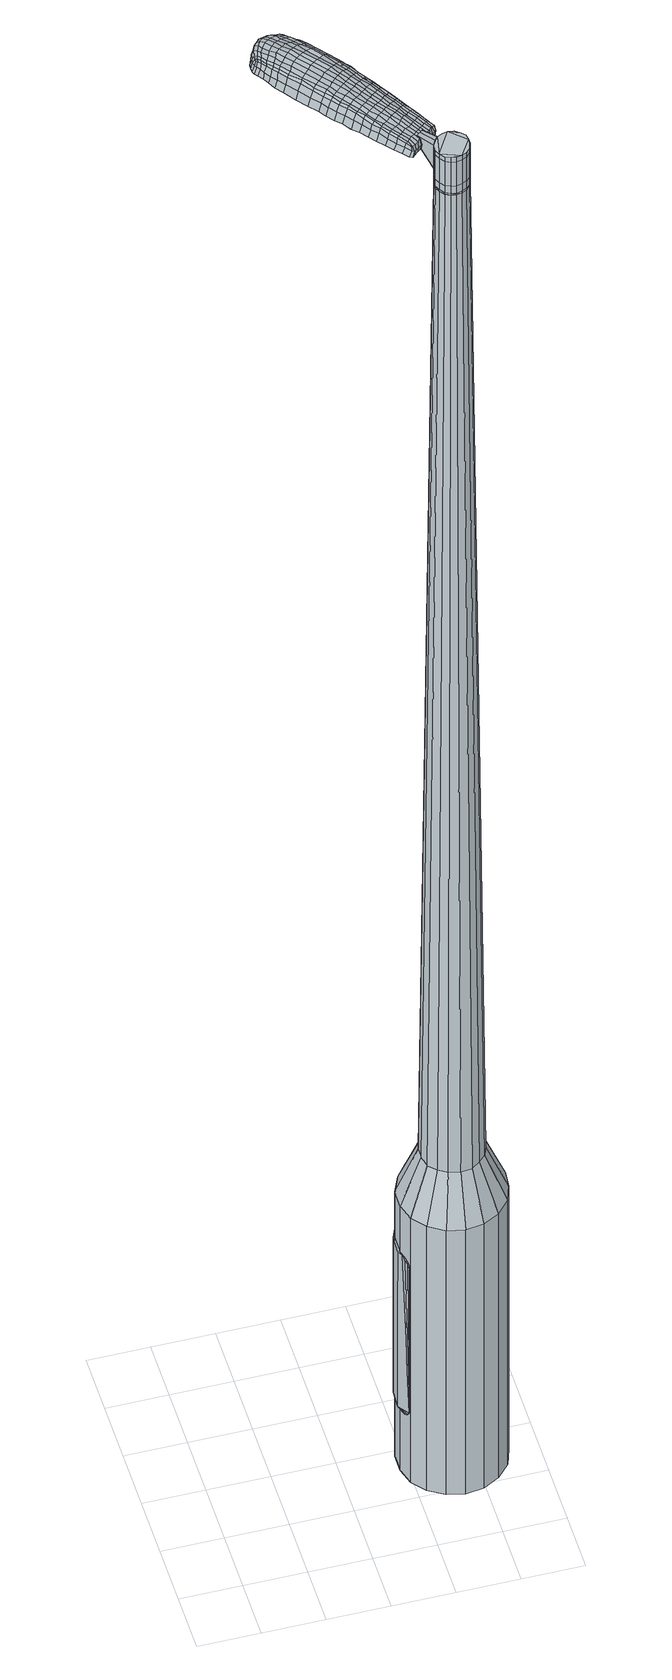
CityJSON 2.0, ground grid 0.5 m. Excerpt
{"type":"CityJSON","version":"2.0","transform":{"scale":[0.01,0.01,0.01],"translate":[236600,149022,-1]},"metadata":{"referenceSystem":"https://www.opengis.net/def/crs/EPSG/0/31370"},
"CityObjects":{
"object1":{"type":"GenericCityObject","attributes":{"cluster":74,"mean_distance_to_centroid":0.121,"new_centroid_x":236601.88,"new_centroid_y":149022.86,"mean_distance_to_camera":8.86,"H1":11.56,"H2":13.43,"Z_final":110.22,"cluster2":7,"proj_x":236608.69,"proj_y":149017.49,"id_line":52841,"bearing_l":218.25,"distance":8.67,"orientation":"right","G_obj":128.25},"geometry":[{"type":"MultiSurface","lod":"2","boundaries":[[[0,1,2,3]],[[1,4,5,2]],[[4,6,7,5]],[[6,8,9,7]],[[8,10,11,9]],[[10,12,13,11]],[[12,14,15,13]],[[14,16,17,15]],[[16,18,19,17]],[[18,20,21,19]],[[20,22,23,21]],[[22,24,25,23]],[[24,26,27,25]],[[26,28,29,27]],[[28,30,31,29]],[[30,32,33,31]],[[32,34,35,33]],[[34,0,3,35]],[[36,37,38,39]],[[38,40,41,42]],[[41,43,42]],[[42,44,45,46]],[[45,47,46]],[[46,48,49,50]],[[49,51,50]],[[42,46,50,38]],[[50,52,39,38]],[[53,36,39]],[[2,5,7,35]],[[7,9,11,15]],[[11,13,15]],[[15,17,19,23]],[[19,21,23]],[[23,25,27,31]],[[27,29,31]],[[15,23,31,7]],[[31,33,35,7]],[[3,2,35]],[[1,0,54,55]],[[0,34,56,54]],[[34,32,57,56]],[[32,30,58,57]],[[30,28,59,58]],[[28,26,60,59]],[[26,24,61,60]],[[24,22,62,61]],[[22,20,63,62]],[[20,18,64,63]],[[18,16,65,64]],[[16,14,66,65]],[[14,12,67,66]],[[12,10,68,67]],[[10,8,69,68]],[[8,6,70,69]],[[6,4,71,70]],[[4,1,55,71]],[[55,54,72,73]],[[54,56,74,72]],[[56,57,75,74]],[[57,58,76,75]],[[58,59,77,76]],[[59,60,78,77]],[[60,61,79,78]],[[61,62,80,79]],[[62,63,81,80]],[[63,64,82,81]],[[64,65,83,82]],[[65,66,84,83]],[[66,67,85,84]],[[67,68,86,85]],[[68,69,87,86]],[[69,70,88,87]],[[70,71,89,88]],[[71,55,73,89]],[[90,91,92,93]],[[94,95,91,90]],[[96,97,95,94]],[[98,99,97,96]],[[77,100,99,98]],[[101,102,100,77]],[[79,103,102,101]],[[104,105,103,79]],[[81,106,105,104]],[[82,107,106,81]],[[108,109,107,82]],[[110,111,109,108]],[[112,113,111,110]],[[114,115,113,112]],[[116,117,115,114]],[[118,119,117,116]],[[120,121,119,118]],[[93,92,121,120]],[[122,123,124,125]],[[126,122,125,127]],[[128,126,127,129]],[[130,128,129,131]],[[132,130,131,133]],[[134,132,133,135]],[[136,134,135,137]],[[138,136,137,139]],[[140,138,139,141]],[[142,140,141,143]],[[144,142,143,145]],[[146,144,145,147]],[[148,146,147,149]],[[150,148,149,151]],[[152,150,151,153]],[[154,152,153,155]],[[73,72,90,93]],[[72,74,94,90]],[[74,75,96,94]],[[75,76,98,96]],[[76,77,98]],[[78,101,77]],[[78,79,101]],[[80,104,79]],[[80,81,104]],[[83,108,82]],[[83,84,110,108]],[[84,85,112,110]],[[85,86,114,112]],[[86,87,116,114]],[[87,88,118,116]],[[88,89,120,118]],[[89,73,93,120]],[[156,157,92,91]],[[157,158,121,92]],[[158,159,119,121]],[[159,160,117,119]],[[160,161,115,117]],[[161,162,113,115]],[[162,163,111,113]],[[163,164,109,111]],[[164,107,109]],[[165,105,106]],[[165,103,105]],[[166,102,103]],[[166,100,102]],[[167,99,100]],[[167,168,97,99]],[[168,169,95,97]],[[169,156,91,95]],[[39,52,154,170]],[[157,156,171,155]],[[53,39,170,123]],[[156,169,124,171]],[[36,53,123,122]],[[169,168,125,124]],[[37,36,122,126]],[[168,167,127,125]],[[38,37,126,128]],[[167,100,129,127]],[[40,38,128,130]],[[100,166,131,129]],[[41,40,130,132]],[[166,103,133,131]],[[43,41,132,134]],[[103,165,135,133]],[[42,43,134,136]],[[165,106,137,135]],[[44,42,136,138]],[[106,107,139,137]],[[45,44,138,140]],[[107,164,141,139]],[[47,45,140,142]],[[164,163,143,141]],[[46,47,142,144]],[[163,162,145,143]],[[48,46,144,146]],[[162,161,147,145]],[[49,48,146,148]],[[161,160,149,147]],[[51,49,148,150]],[[160,159,151,149]],[[50,51,150,152]],[[159,158,153,151]],[[52,50,152,154]],[[158,157,155,153]],[[154,155,172,173]],[[155,171,174,172]],[[171,124,175,174]],[[124,123,176,175]],[[123,170,177,176]],[[170,154,173,177]],[[178,179,180,181]],[[182,178,181,183]],[[178,182,184,185]],[[179,178,185,186]],[[187,188,189,190]],[[191,187,190,192]],[[187,191,193,194]],[[188,187,194,195]],[[196,197,198,199]],[[200,196,199,201]],[[196,200,202,203]],[[197,196,203,204]],[[205,206,207,208]],[[209,205,208,210]],[[205,209,211,212]],[[206,205,212,213]],[[214,215,216,217]],[[218,214,217,219]],[[214,218,220,221]],[[215,214,221,222]],[[223,224,225,226]],[[227,223,226,228]],[[223,227,229,230]],[[224,223,230,231]],[[232,233,234,235]],[[224,232,235,225]],[[232,224,231,236]],[[233,232,236,237]],[[238,239,240,241]],[[233,238,241,234]],[[238,233,237,242]],[[239,238,242,243]],[[244,182,183,245]],[[239,244,245,240]],[[244,239,243,246]],[[182,244,246,184]],[[247,248,249,250]],[[251,247,250,252]],[[247,251,253,254]],[[248,247,254,255]],[[256,257,258,259]],[[248,256,259,249]],[[256,248,255,260]],[[257,256,260,261]],[[262,263,264,265]],[[257,262,265,258]],[[262,257,261,266]],[[263,262,266,267]],[[268,269,270,271]],[[263,268,271,264]],[[268,263,267,272]],[[269,268,272,273]],[[274,179,186,275]],[[269,274,275,270]],[[274,269,273,276]],[[179,274,276,180]],[[277,278,279,280]],[[281,277,280,282]],[[277,281,283,284]],[[278,277,284,285]],[[286,287,288,289]],[[278,286,289,279]],[[286,278,285,290]],[[287,286,290,291]],[[292,293,294,295]],[[287,292,295,288]],[[292,287,291,296]],[[293,292,296,297]],[[298,191,192,299]],[[293,298,299,294]],[[298,293,297,300]],[[191,298,300,193]],[[301,302,303,304]],[[305,301,304,306]],[[301,305,307,308]],[[302,301,308,309]],[[310,311,312,313]],[[302,310,313,303]],[[310,302,309,314]],[[311,310,314,315]],[[316,317,318,319]],[[311,316,319,312]],[[316,311,315,320]],[[317,316,320,321]],[[322,323,324,325]],[[317,322,325,318]],[[322,317,321,326]],[[323,322,326,327]],[[328,188,195,329]],[[323,328,329,324]],[[328,323,327,330]],[[188,328,330,189]],[[331,217,216,332]],[[333,331,332,334]],[[331,333,335,336]],[[217,331,336,219]],[[337,333,334,338]],[[339,337,338,340]],[[337,339,341,342]],[[333,337,342,335]],[[343,339,340,344]],[[345,343,344,346]],[[343,345,347,348]],[[339,343,348,341]],[[349,345,346,350]],[[351,349,350,352]],[[349,351,353,354]],[[345,349,354,347]],[[355,351,352,356]],[[206,355,356,207]],[[355,206,213,357]],[[351,355,357,353]],[[358,359,204,203]],[[360,358,203,202]],[[358,360,361,362]],[[359,358,362,363]],[[364,365,363,362]],[[366,364,362,361]],[[364,366,367,368]],[[365,364,368,369]],[[370,371,369,368]],[[372,370,368,367]],[[370,372,373,374]],[[371,370,374,375]],[[376,377,375,374]],[[378,376,374,373]],[[376,378,211,209]],[[377,376,209,210]],[[379,380,381,382]],[[281,379,382,283]],[[379,281,282,383]],[[380,379,383,384]],[[385,200,201,386]],[[380,385,386,381]],[[385,380,384,387]],[[200,385,387,202]],[[388,389,390,391]],[[227,388,391,229]],[[388,227,228,392]],[[389,388,392,393]],[[394,395,396,397]],[[389,394,397,390]],[[394,389,393,398]],[[395,394,398,399]],[[400,197,204,401]],[[395,400,401,396]],[[400,395,399,402]],[[197,400,402,198]],[[403,404,405,406]],[[185,403,406,186]],[[403,185,184,407]],[[404,403,407,408]],[[409,410,411,412]],[[404,409,412,405]],[[409,404,408,413]],[[410,409,413,414]],[[415,208,207,416]],[[410,415,416,411]],[[415,410,414,417]],[[208,415,417,210]],[[418,419,420,421]],[[190,418,421,192]],[[418,190,189,422]],[[419,418,422,423]],[[424,212,211,425]],[[419,424,425,420]],[[424,419,423,426]],[[212,424,426,213]],[[427,428,429,430]],[[305,427,430,307]],[[427,305,306,431]],[[428,427,431,432]],[[433,218,219,434]],[[428,433,434,429]],[[433,428,432,435]],[[218,433,435,220]],[[436,437,438,439]],[[251,436,439,253]],[[436,251,252,440]],[[437,436,440,441]],[[442,443,444,445]],[[437,442,445,438]],[[442,437,441,446]],[[443,442,446,447]],[[448,215,222,449]],[[443,448,449,444]],[[448,443,447,450]],[[215,448,450,216]],[[451,452,441,440]],[[250,451,440,252]],[[451,250,249,453]],[[452,451,453,454]],[[455,456,447,446]],[[452,455,446,441]],[[455,452,454,457]],[[456,455,457,458]],[[459,332,216,450]],[[456,459,450,447]],[[459,456,458,460]],[[332,459,460,334]],[[461,462,463,464]],[[308,461,464,309]],[[461,308,307,430]],[[462,461,430,429]],[[465,336,335,466]],[[462,465,466,463]],[[465,462,429,434]],[[336,465,434,219]],[[467,468,454,453]],[[259,467,453,249]],[[467,259,258,469]],[[468,467,469,470]],[[471,472,458,457]],[[468,471,457,454]],[[471,468,470,473]],[[472,471,473,474]],[[475,338,334,460]],[[472,475,460,458]],[[475,472,474,476]],[[338,475,476,340]],[[477,478,479,480]],[[314,477,480,315]],[[477,314,309,464]],[[478,477,464,463]],[[481,342,341,482]],[[478,481,482,479]],[[481,478,463,466]],[[342,481,466,335]],[[483,484,470,469]],[[265,483,469,258]],[[483,265,264,485]],[[484,483,485,486]],[[487,488,474,473]],[[484,487,473,470]],[[487,484,486,489]],[[488,487,489,490]],[[491,344,340,476]],[[488,491,476,474]],[[491,488,490,492]],[[344,491,492,346]],[[493,494,495,496]],[[320,493,496,321]],[[493,320,315,480]],[[494,493,480,479]],[[497,348,347,498]],[[494,497,498,495]],[[497,494,479,482]],[[348,497,482,341]],[[499,500,486,485]],[[271,499,485,264]],[[499,271,270,501]],[[500,499,501,502]],[[503,504,490,489]],[[500,503,489,486]],[[503,500,502,505]],[[504,503,505,506]],[[507,350,346,492]],[[504,507,492,490]],[[507,504,506,508]],[[350,507,508,352]],[[509,510,511,512]],[[326,509,512,327]],[[509,326,321,496]],[[510,509,496,495]],[[513,354,353,514]],[[510,513,514,511]],[[513,510,495,498]],[[354,513,498,347]],[[515,516,502,501]],[[275,515,501,270]],[[515,275,186,406]],[[516,515,406,405]],[[517,518,506,505]],[[516,517,505,502]],[[517,516,405,412]],[[518,517,412,411]],[[519,356,352,508]],[[518,519,508,506]],[[519,518,411,416]],[[356,519,416,207]],[[520,521,423,422]],[[330,520,422,189]],[[520,330,327,512]],[[521,520,512,511]],[[522,357,213,426]],[[521,522,426,423]],[[522,521,511,514]],[[357,522,514,353]],[[523,524,384,383]],[[280,523,383,282]],[[523,280,279,525]],[[524,523,525,526]],[[527,360,202,387]],[[524,527,387,384]],[[527,524,526,528]],[[360,527,528,361]],[[529,530,531,532]],[[230,529,532,231]],[[529,230,229,391]],[[530,529,391,390]],[[533,534,535,536]],[[530,533,536,531]],[[533,530,390,397]],[[534,533,397,396]],[[537,359,363,538]],[[534,537,538,535]],[[537,534,396,401]],[[359,537,401,204]],[[539,540,526,525]],[[289,539,525,279]],[[539,289,288,541]],[[540,539,541,542]],[[543,366,361,528]],[[540,543,528,526]],[[543,540,542,544]],[[366,543,544,367]],[[545,546,547,548]],[[236,545,548,237]],[[545,236,231,532]],[[546,545,532,531]],[[549,550,551,552]],[[546,549,552,547]],[[549,546,531,536]],[[550,549,536,535]],[[553,365,369,554]],[[550,553,554,551]],[[553,550,535,538]],[[365,553,538,363]],[[555,556,542,541]],[[295,555,541,288]],[[555,295,294,557]],[[556,555,557,558]],[[559,372,367,544]],[[556,559,544,542]],[[559,556,558,560]],[[372,559,560,373]],[[561,562,563,564]],[[242,561,564,243]],[[561,242,237,548]],[[562,561,548,547]],[[565,566,567,568]],[[562,565,568,563]],[[565,562,547,552]],[[566,565,552,551]],[[569,371,375,570]],[[566,569,570,567]],[[569,566,551,554]],[[371,569,554,369]],[[571,572,558,557]],[[299,571,557,294]],[[571,299,192,421]],[[572,571,421,420]],[[573,378,373,560]],[[572,573,560,558]],[[573,572,420,425]],[[378,573,425,211]],[[574,575,408,407]],[[246,574,407,184]],[[574,246,243,564]],[[575,574,564,563]],[[576,577,414,413]],[[575,576,413,408]],[[576,575,563,568]],[[577,576,568,567]],[[578,377,210,417]],[[577,578,417,414]],[[578,577,567,570]],[[377,578,570,375]],[[579,580,581,582]],[[582,581,583,584]],[[585,583,581,586]],[[586,581,580,587]],[[588,589,590,591]],[[591,590,592,593]],[[594,592,590,595]],[[595,590,589,596]],[[597,598,599,600]],[[600,599,601,602]],[[603,601,599,604]],[[604,599,598,605]],[[606,607,608,609]],[[609,608,610,611]],[[612,610,608,613]],[[613,608,607,614]],[[615,616,617,618]],[[618,617,619,620]],[[621,619,617,622]],[[622,617,616,623]],[[624,625,626,627]],[[627,626,628,629]],[[630,628,626,631]],[[631,626,625,632]],[[633,634,635,636]],[[636,635,625,624]],[[632,625,635,637]],[[637,635,634,638]],[[639,640,641,642]],[[642,641,634,633]],[[638,634,641,643]],[[643,641,640,644]],[[584,583,645,646]],[[646,645,640,639]],[[644,640,645,647]],[[647,645,583,585]],[[648,649,650,651]],[[651,650,652,653]],[[654,652,650,655]],[[655,650,649,656]],[[657,658,659,660]],[[660,659,649,648]],[[656,649,659,661]],[[661,659,658,662]],[[663,664,665,666]],[[666,665,658,657]],[[662,658,665,667]],[[667,665,664,668]],[[669,670,671,672]],[[672,671,664,663]],[[668,664,671,673]],[[673,671,670,674]],[[587,580,675,676]],[[676,675,670,669]],[[674,670,675,677]],[[677,675,580,579]],[[678,679,680,681]],[[681,680,682,683]],[[684,682,680,685]],[[685,680,679,686]],[[687,688,689,690]],[[690,689,679,678]],[[686,679,689,691]],[[691,689,688,692]],[[693,694,695,696]],[[696,695,688,687]],[[692,688,695,697]],[[697,695,694,698]],[[593,592,699,700]],[[700,699,694,693]],[[698,694,699,701]],[[701,699,592,594]],[[702,703,704,705]],[[705,704,706,707]],[[708,706,704,709]],[[709,704,703,710]],[[711,712,713,714]],[[714,713,703,702]],[[710,703,713,715]],[[715,713,712,716]],[[717,718,719,720]],[[720,719,712,711]],[[716,712,719,721]],[[721,719,718,722]],[[723,724,725,726]],[[726,725,718,717]],[[722,718,725,727]],[[727,725,724,728]],[[596,589,729,730]],[[730,729,724,723]],[[728,724,729,731]],[[731,729,589,588]],[[615,618,732,733]],[[733,732,734,735]],[[736,734,732,737]],[[737,732,618,620]],[[735,734,738,739]],[[739,738,740,741]],[[742,740,738,743]],[[743,738,734,736]],[[741,740,744,745]],[[745,744,746,747]],[[748,746,744,749]],[[749,744,740,742]],[[747,746,750,751]],[[751,750,752,753]],[[754,752,750,755]],[[755,750,746,748]],[[753,752,756,757]],[[757,756,607,606]],[[614,607,756,758]],[[758,756,752,754]],[[605,759,760,604]],[[604,760,761,603]],[[762,761,760,763]],[[763,760,759,764]],[[764,765,766,763]],[[763,766,767,762]],[[768,767,766,769]],[[769,766,765,770]],[[770,771,772,769]],[[769,772,773,768]],[[774,773,772,775]],[[775,772,771,776]],[[776,777,778,775]],[[775,778,779,774]],[[612,779,778,610]],[[610,778,777,611]],[[780,781,782,783]],[[783,782,682,684]],[[683,682,782,784]],[[784,782,781,785]],[[602,601,786,787]],[[787,786,781,780]],[[785,781,786,788]],[[788,786,601,603]],[[789,790,791,792]],[[792,791,628,630]],[[629,628,791,793]],[[793,791,790,794]],[[795,796,797,798]],[[798,797,790,789]],[[794,790,797,799]],[[799,797,796,800]],[[605,598,801,802]],[[802,801,796,795]],[[800,796,801,803]],[[803,801,598,597]],[[804,805,806,807]],[[807,806,586,587]],[[585,586,806,808]],[[808,806,805,809]],[[810,811,812,813]],[[813,812,805,804]],[[809,805,812,814]],[[814,812,811,815]],[[606,609,816,817]],[[817,816,811,810]],[[815,811,816,818]],[[818,816,609,611]],[[819,820,821,822]],[[822,821,591,593]],[[588,591,821,823]],[[823,821,820,824]],[[612,613,825,826]],[[826,825,820,819]],[[824,820,825,827]],[[827,825,613,614]],[[828,829,830,831]],[[831,830,706,708]],[[707,706,830,832]],[[832,830,829,833]],[[620,619,834,835]],[[835,834,829,828]],[[833,829,834,836]],[[836,834,619,621]],[[837,838,839,654]],[[839,652,654]],[[653,652,839,840]],[[840,839,838,841]],[[842,843,844,845]],[[845,844,838,837]],[[841,838,844,846]],[[846,844,843,847]],[[623,616,848,849]],[[849,848,843,842]],[[847,843,848,850]],[[850,848,616,615]],[[841,851,852,840]],[[840,852,651,653]],[[648,651,852,853]],[[853,852,851,854]],[[847,855,856,846]],[[846,856,851,841]],[[854,851,856,857]],[[857,856,855,858]],[[615,733,859,850]],[[850,859,855,847]],[[858,855,859,860]],[[860,859,733,735]],[[861,862,863,864]],[[864,863,709,710]],[[708,709,863,831]],[[831,863,862,828]],[[736,737,865,866]],[[866,865,862,861]],[[828,862,865,835]],[[835,865,737,620]],[[854,867,853]],[[853,867,660,648]],[[657,660,867,868]],[[868,867,869]],[[858,870,871,857]],[[857,871,867,854]],[[869,867,871,872]],[[872,871,870,873]],[[735,739,874,860]],[[860,874,870,858]],[[873,870,874,875]],[[875,874,739,741]],[[876,877,878,879]],[[879,878,715,716]],[[710,715,878,864]],[[864,878,877,861]],[[742,743,880,881]],[[881,880,877,876]],[[861,877,880,866]],[[866,880,743,736]],[[869,882,883,868]],[[868,883,666,657]],[[663,666,883,884]],[[883,882,884]],[[873,885,886,872]],[[872,886,882,869]],[[884,882,886,887]],[[887,886,885,888]],[[741,745,889,875]],[[875,889,885,873]],[[888,885,889,890]],[[890,889,745,747]],[[891,892,893,894]],[[894,893,721,722]],[[716,721,893,879]],[[879,893,892,876]],[[748,749,895,896]],[[896,895,892,891]],[[876,892,895,881]],[[881,895,749,742]],[[897,898,884]],[[884,898,672,663]],[[669,672,898,899]],[[899,898,897,900]],[[888,901,902,887]],[[887,902,897,884]],[[900,897,902,903]],[[903,902,901,904]],[[747,751,905,890]],[[890,905,901,888]],[[904,901,905,906]],[[906,905,751,753]],[[907,908,909,910]],[[910,909,727,728]],[[722,727,909,894]],[[894,909,908,891]],[[754,755,911,912]],[[912,911,908,907]],[[891,908,911,896]],[[896,911,755,748]],[[900,913,914,899]],[[899,914,676,669]],[[587,676,914,807]],[[807,914,913,804]],[[904,915,916,903]],[[903,916,913,900]],[[804,913,916,813]],[[813,916,915,810]],[[753,757,917,906]],[[906,917,915,904]],[[810,915,917,817]],[[817,917,757,606]],[[824,918,919,823]],[[823,919,731,588]],[[728,731,919,910]],[[910,919,918,907]],[[614,758,920,827]],[[827,920,918,824]],[[907,918,920,912]],[[912,920,758,754]],[[785,921,922,784]],[[784,922,681,683]],[[678,681,922,923]],[[923,922,921,924]],[[603,761,925,788]],[[788,925,921,785]],[[924,921,925,926]],[[926,925,761,762]],[[927,928,929,930]],[[930,929,631,632]],[[630,631,929,792]],[[792,929,928,789]],[[931,932,933,934]],[[934,933,928,927]],[[789,928,933,798]],[[798,933,932,795]],[[764,759,935,936]],[[936,935,932,931]],[[795,932,935,802]],[[802,935,759,605]],[[924,937,938,923]],[[923,938,690,678]],[[687,690,938,939]],[[939,938,937,940]],[[762,767,941,926]],[[926,941,937,924]],[[940,937,941,942]],[[942,941,767,768]],[[943,944,945,946]],[[946,945,637,638]],[[632,637,945,930]],[[930,945,944,927]],[[947,948,949,950]],[[950,949,944,943]],[[927,944,949,934]],[[934,949,948,931]],[[770,765,951,952]],[[952,951,948,947]],[[931,948,951,936]],[[936,951,765,764]],[[940,953,954,939]],[[939,954,696,687]],[[693,696,954,955]],[[955,954,953,956]],[[768,773,957,942]],[[942,957,953,940]],[[956,953,957,958]],[[958,957,773,774]],[[959,960,961,962]],[[962,961,643,644]],[[638,643,961,946]],[[946,961,960,943]],[[963,964,965,966]],[[966,965,960,959]],[[943,960,965,950]],[[950,965,964,947]],[[776,771,967,968]],[[968,967,964,963]],[[947,964,967,952]],[[952,967,771,770]],[[956,969,970,955]],[[955,970,700,693]],[[593,700,970,822]],[[822,970,969,819]],[[774,779,971,958]],[[958,971,969,956]],[[819,969,971,826]],[[826,971,779,612]],[[809,972,973,808]],[[808,973,647,585]],[[644,647,973,962]],[[962,973,972,959]],[[815,974,975,814]],[[814,975,972,809]],[[959,972,975,966]],[[966,975,974,963]],[[611,777,976,818]],[[818,976,974,815]],[[963,974,976,968]],[[968,976,777,776]],[[579,582,181,180]],[[582,584,183,181]],[[594,595,194,193]],[[595,596,195,194]],[[597,600,199,198]],[[600,602,201,199]],[[621,622,221,220]],[[622,623,222,221]],[[624,627,226,225]],[[627,629,228,226]],[[633,636,235,234]],[[636,624,225,235]],[[639,642,241,240]],[[642,633,234,241]],[[584,646,245,183]],[[646,639,240,245]],[[654,655,254,253]],[[655,656,255,254]],[[656,661,260,255]],[[661,662,261,260]],[[662,667,266,261]],[[667,668,267,266]],[[668,673,272,267]],[[673,674,273,272]],[[674,677,276,273]],[[677,579,180,276]],[[684,685,284,283]],[[685,686,285,284]],[[686,691,290,285]],[[691,692,291,290]],[[692,697,296,291]],[[697,698,297,296]],[[698,701,300,297]],[[701,594,193,300]],[[702,705,304,303]],[[705,707,306,304]],[[711,714,313,312]],[[714,702,303,313]],[[717,720,319,318]],[[720,711,312,319]],[[723,726,325,324]],[[726,717,318,325]],[[596,730,329,195]],[[730,723,324,329]],[[780,783,382,381]],[[783,684,283,382]],[[602,787,386,201]],[[787,780,381,386]],[[629,793,392,228]],[[793,794,393,392]],[[794,799,398,393]],[[799,800,399,398]],[[800,803,402,399]],[[803,597,198,402]],[[707,832,431,306]],[[832,833,432,431]],[[833,836,435,432]],[[836,621,220,435]],[[837,654,439,438]],[[654,253,439]],[[842,845,445,444]],[[845,837,438,445]],[[623,849,449,222]],[[849,842,444,449]],[[977,978,979,980]],[[981,982,980,979]],[[983,984,985,986]],[[987,988,989,990]],[[978,991,992,979]],[[993,981,979,992]],[[994,983,986,995]],[[996,997,988,987]],[[991,998,999,992]],[[999,1000,993,992]],[[1001,994,995,1002]],[[1003,997,996,1004]],[[998,1005,1006,999]],[[1006,1007,1000,999]],[[1008,1001,1002,1009]],[[1010,1003,1004,1011]],[[1012,1013,1014,1015]],[[1016,1017,1013,1012]],[[1016,1018,1019,1017]],[[1018,1020,1021,1019]],[[1022,1023,1024,1025]],[[1026,1027,1023,1022]],[[1028,1029,1027,1026]],[[1030,1031,1029,1028]],[[1025,1014,1013,1022]],[[1022,1013,1017,1026]],[[1017,1019,1028,1026]],[[1019,1021,1030,1028]],[[986,985,982,981]],[[995,986,981,993]],[[1000,1002,995,993]],[[1007,1009,1002,1000]],[[987,990,984,983]],[[996,987,983,994]],[[1004,996,994,1001]],[[1011,1004,1001,1008]],[[988,1012,1015,989]],[[997,1016,1012,988]],[[1018,1016,997,1003]],[[1020,1018,1003,1010]],[[1032,1033,1034,1035]],[[1034,1036,1037,1038]],[[1034,1038,1039,1040]],[[1034,1040,1035]],[[1041,1032,1035,1042]],[[1043,1042,1035,1044]],[[1045,1044,1035]],[[1046,1034,1033,1047]],[[1048,1046,1047,1049]],[[1050,1048,1049,1051]],[[1052,1050,1051,1053]],[[1054,1052,1053,1055]],[[1055,1056,1057,1058]],[[1055,1058,1059,1060]],[[1055,1060,1061,1062]],[[1061,1063,1064,1065]],[[1061,1065,1066,1067]],[[1061,1067,1062]],[[1055,1062,1054]],[[1068,1069,1033,1032]],[[1070,1071,1036,1034]],[[1072,1073,1045,1035]],[[1069,1074,1047,1033]],[[1075,1070,1034,1046]],[[1074,1076,1049,1047]],[[1077,1075,1046,1048]],[[1076,1078,1051,1049]],[[1079,1077,1048,1050]],[[1078,1080,1053,1051]],[[1081,1079,1050,1052]],[[1080,1082,1055,1053]],[[1083,1081,1052,1054]],[[1082,1084,1056,1055]],[[1085,1086,1063,1061]],[[1087,1083,1054,1062]],[[1057,1056,1084,1088]],[[1058,1057,1088,1089]],[[1059,1058,1089,1090]],[[1060,1059,1090,1091]],[[1061,1060,1091,1085]],[[1092,1068,1032,1041]],[[1093,1092,1041,1042]],[[1094,1093,1042,1043]],[[1095,1094,1043,1044]],[[1073,1095,1044,1045]],[[1037,1036,1071,1096]],[[1064,1063,1086,1097]],[[1038,1037,1096,1098]],[[1039,1038,1098,1099]],[[1040,1039,1099,1100]],[[1035,1040,1100,1072]],[[1065,1064,1097,1101]],[[1066,1065,1101,1102]],[[1067,1066,1102,1103]],[[1062,1067,1103,1087]]]}]}
},
"vertices":[
[159,120,384],[172,127,384],[172,127,96],[159,120,96],[187,129,384],[187,129,96],[201,126,384],[201,126,96],[214,118,384],[214,118,96],[223,106,384],[223,106,96],[228,92,384],[228,92,96],[227,78,384],[227,78,96],[222,64,384],[222,64,96],[212,53,384],[212,53,96],[199,46,384],[199,46,96],[184,44,384],[184,44,96],[170,47,384],[170,47,96],[157,55,384],[157,55,96],[148,66,384],[148,66,96],[144,80,384],[144,80,96],[144,95,384],[144,95,96],[150,109,384],[150,109,96],[172,89,1524],[172,84,1524],[174,80,1524],[177,97,1524],[177,76,1524],[181,74,1524],[190,74,1524],[185,73,1524],[194,76,1524],[197,79,1524],[199,88,1524],[199,84,1524],[198,93,1524],[195,96,1524],[186,100,1524],[191,99,1524],[181,99,1524],[174,93,1524],[170,106,429],[178,110,429],[164,100,429],[161,92,429],[161,83,429],[163,74,429],[169,68,429],[176,63,429],[185,61,429],[194,62,429],[201,67,429],[207,73,429],[210,81,429],[211,90,429],[208,98,429],[202,105,429],[195,110,429],[186,112,429],[177,97,1483],[181,99,1483],[174,93,1483],[172,89,1483],[172,84,1483],[174,80,1483],[177,76,1483],[181,74,1483],[185,73,1483],[190,74,1483],[194,76,1483],[197,79,1483],[199,84,1483],[199,88,1483],[198,93,1483],[195,96,1483],[191,99,1483],[186,100,1483],[178,96,1483],[178,96,1485],[182,99,1485],[182,99,1483],[175,93,1483],[175,93,1485],[173,89,1483],[173,89,1485],[173,85,1483],[173,85,1485],[174,80,1485],[177,77,1483],[177,77,1485],[181,74,1485],[185,74,1483],[185,74,1485],[190,74,1485],[194,76,1485],[197,80,1483],[197,80,1485],[198,84,1483],[198,84,1485],[198,88,1483],[198,88,1485],[197,92,1483],[197,92,1485],[194,96,1483],[194,96,1485],[190,98,1483],[190,98,1485],[186,99,1483],[186,99,1485],[172,89,1519],[174,93,1519],[174,93,1493],[172,89,1493],[172,84,1519],[172,84,1493],[174,80,1519],[174,80,1493],[177,76,1519],[177,76,1493],[181,74,1519],[181,74,1493],[185,73,1519],[185,73,1493],[190,74,1519],[190,74,1493],[194,76,1519],[194,76,1493],[197,79,1519],[197,79,1493],[199,84,1519],[199,84,1493],[199,88,1519],[199,88,1493],[198,93,1519],[198,93,1493],[195,96,1519],[195,96,1493],[191,99,1519],[191,99,1493],[186,100,1519],[186,100,1493],[181,99,1519],[181,99,1493],[177,97,1485],[181,99,1485],[186,100,1485],[191,99,1485],[195,96,1485],[198,93,1485],[199,88,1485],[199,84,1485],[197,79,1485],[185,73,1485],[177,76,1485],[172,84,1485],[172,89,1485],[174,93,1485],[177,97,1519],[177,97,1493],[168,114,1513],[168,114,1518],[166,112,1513],[163,110,1513],[163,110,1518],[166,112,1518],[135,182,1519],[139,176,1518],[140,178,1509],[136,184,1510],[130,189,1519],[131,191,1510],[130,187,1526],[135,180,1525],[139,174,1525],[105,158,1519],[109,153,1518],[111,153,1525],[107,158,1525],[99,165,1519],[101,165,1526],[97,165,1510],[103,158,1510],[107,153,1509],[73,227,1519],[76,229,1519],[76,230,1513],[73,227,1513],[71,223,1519],[70,224,1513],[72,222,1524],[74,225,1524],[77,228,1524],[119,169,1530],[124,163,1529],[126,165,1529],[122,171,1530],[113,176,1531],[116,178,1531],[110,173,1530],[116,166,1530],[121,161,1529],[169,105,1512],[171,107,1512],[171,108,1517],[169,106,1517],[167,103,1512],[166,105,1517],[166,104,1506],[169,106,1506],[171,108,1506],[98,228,1519],[100,225,1519],[100,227,1512],[98,229,1512],[96,229,1518],[96,231,1512],[95,228,1522],[97,227,1523],[99,224,1524],[103,222,1519],[107,218,1519],[108,219,1512],[104,223,1512],[102,221,1524],[106,216,1525],[111,213,1519],[116,207,1519],[116,209,1511],[111,215,1511],[110,212,1526],[115,206,1526],[123,198,1519],[123,200,1510],[122,197,1526],[178,121,1513],[173,128,1513],[173,126,1518],[177,120,1517],[181,117,1512],[179,117,1516],[181,118,1506],[178,123,1507],[174,129,1507],[169,134,1514],[165,140,1515],[164,139,1520],[169,132,1519],[169,135,1507],[165,142,1507],[160,146,1515],[156,152,1516],[156,151,1522],[160,145,1521],[161,148,1508],[157,154,1508],[152,158,1517],[148,164,1517],[147,163,1524],[151,157,1523],[152,160,1508],[148,166,1509],[144,170,1518],[143,169,1524],[144,172,1509],[69,206,1519],[71,203,1519],[72,204,1524],[70,207,1523],[68,208,1518],[69,208,1522],[66,208,1512],[67,206,1512],[69,203,1512],[73,199,1519],[76,194,1519],[78,195,1525],[75,200,1524],[72,199,1512],[75,194,1512],[80,189,1519],[85,183,1519],[86,183,1526],[81,190,1526],[78,189,1511],[83,183,1511],[92,174,1519],[94,174,1526],[90,174,1510],[154,103,1513],[149,108,1513],[147,108,1507],[152,103,1507],[158,99,1512],[156,99,1506],[158,100,1516],[155,103,1517],[150,109,1518],[144,114,1514],[139,120,1515],[137,120,1507],[142,114,1507],[145,114,1519],[140,120,1520],[134,125,1515],[129,131,1516],[127,131,1508],[132,125,1508],[135,125,1521],[130,131,1522],[124,136,1517],[119,142,1517],[117,142,1509],[122,136,1508],[126,137,1523],[121,142,1524],[114,147,1518],[112,147,1509],[116,148,1524],[165,111,1519],[167,112,1519],[161,116,1520],[163,118,1520],[158,115,1520],[163,109,1519],[156,122,1522],[158,124,1522],[151,128,1523],[154,130,1523],[149,126,1523],[154,120,1521],[147,134,1524],[149,136,1524],[142,140,1525],[144,141,1525],[140,138,1525],[144,132,1524],[137,145,1526],[140,147,1526],[133,151,1527],[135,153,1527],[130,149,1527],[135,143,1526],[128,157,1528],[131,159,1528],[126,155,1528],[76,223,1527],[79,225,1527],[74,220,1526],[76,216,1527],[79,220,1528],[82,222,1528],[83,214,1529],[86,217,1529],[80,211,1528],[84,206,1530],[87,209,1530],[90,211,1530],[92,203,1531],[95,205,1531],[89,200,1530],[94,193,1531],[97,196,1531],[100,198,1531],[105,186,1531],[108,188,1531],[102,183,1531],[67,211,1518],[68,214,1519],[66,214,1513],[66,211,1513],[69,210,1523],[69,213,1523],[69,219,1519],[68,219,1513],[70,218,1524],[93,230,1518],[91,231,1518],[91,229,1523],[94,229,1523],[94,232,1513],[91,232,1513],[87,231,1519],[83,231,1519],[84,230,1524],[88,230,1523],[87,232,1513],[83,232,1513],[80,231,1519],[80,229,1524],[79,231,1513],[134,179,1528],[132,178,1528],[136,172,1528],[138,173,1527],[128,186,1528],[127,185,1529],[130,176,1529],[127,175,1530],[131,169,1529],[134,171,1528],[124,184,1529],[122,182,1530],[124,173,1530],[129,167,1529],[119,180,1531],[108,159,1528],[110,161,1529],[104,168,1529],[102,166,1528],[113,154,1527],[114,155,1528],[113,163,1529],[107,170,1530],[117,158,1528],[160,98,1512],[161,99,1512],[161,100,1517],[159,99,1517],[159,98,1506],[160,99,1506],[164,101,1512],[164,102,1517],[163,102,1506],[181,114,1512],[180,113,1512],[180,114,1506],[181,116,1506],[180,115,1517],[178,114,1517],[178,112,1512],[176,110,1512],[175,111,1506],[178,113,1506],[177,113,1517],[175,111,1517],[173,109,1512],[173,109,1506],[173,109,1517],[176,119,1519],[175,118,1519],[172,125,1520],[171,124,1520],[173,117,1519],[171,115,1519],[169,123,1520],[167,121,1520],[169,114,1519],[165,120,1520],[156,103,1519],[158,105,1519],[153,110,1520],[151,109,1520],[160,107,1519],[155,112,1520],[168,131,1521],[166,130,1521],[163,137,1522],[162,136,1522],[164,129,1521],[162,127,1521],[160,135,1522],[158,133,1523],[160,126,1522],[156,131,1523],[146,115,1521],[148,116,1521],[143,122,1522],[141,120,1522],[151,118,1521],[146,124,1522],[159,144,1523],[158,142,1523],[155,150,1524],[153,148,1524],[156,141,1523],[153,139,1524],[151,147,1525],[149,145,1525],[151,137,1524],[147,143,1525],[137,126,1523],[138,127,1523],[133,133,1524],[132,132,1524],[141,130,1524],[136,135,1525],[150,156,1525],[149,154,1525],[146,161,1526],[145,160,1526],[147,153,1526],[145,151,1526],[143,159,1527],[140,157,1527],[142,149,1526],[138,155,1527],[127,137,1525],[129,139,1525],[124,144,1526],[122,143,1526],[132,141,1526],[127,147,1527],[142,167,1527],[140,166,1527],[138,165,1527],[136,163,1528],[133,161,1528],[117,148,1527],[119,150,1527],[122,152,1528],[70,208,1525],[71,211,1525],[72,205,1526],[73,208,1526],[72,215,1526],[74,212,1527],[95,227,1525],[93,228,1525],[95,225,1526],[98,224,1525],[89,228,1525],[86,228,1526],[89,225,1527],[92,225,1526],[82,227,1526],[85,224,1527],[75,201,1526],[76,203,1527],[79,196,1527],[80,198,1528],[78,207,1528],[82,202,1529],[101,220,1526],[99,221,1527],[103,216,1528],[105,216,1527],[96,221,1527],[92,220,1528],[97,214,1529],[100,215,1528],[89,219,1528],[93,213,1530],[82,191,1528],[83,193,1529],[87,184,1528],[89,186,1529],[86,196,1529],[91,190,1530],[109,211,1528],[107,211,1528],[112,204,1529],[114,205,1528],[104,210,1529],[101,209,1530],[106,202,1530],[110,203,1530],[98,207,1530],[103,200,1531],[95,175,1529],[96,177,1529],[99,180,1530],[121,196,1528],[119,195,1529],[117,194,1530],[114,192,1530],[111,190,1531],[138,177,1509],[138,175,1518],[134,181,1518],[134,183,1509],[129,188,1519],[129,190,1510],[128,186,1525],[133,179,1525],[137,173,1525],[113,154,1525],[111,154,1518],[106,160,1518],[108,160,1525],[101,166,1519],[103,166,1525],[99,166,1510],[104,160,1509],[109,154,1509],[77,228,1513],[77,227,1519],[75,225,1519],[74,226,1513],[73,222,1519],[72,223,1513],[74,221,1524],[76,224,1524],[78,226,1524],[126,165,1528],[123,163,1528],[119,169,1529],[121,171,1529],[113,176,1529],[116,178,1529],[111,174,1529],[116,167,1529],[121,161,1528],[169,109,1516],[170,109,1512],[168,107,1512],[167,108,1516],[166,105,1512],[165,106,1516],[165,106,1506],[167,108,1506],[170,109,1506],[99,225,1512],[99,224,1519],[96,226,1518],[97,228,1512],[95,227,1518],[95,229,1512],[94,226,1522],[96,225,1523],[98,223,1523],[106,218,1512],[106,216,1519],[102,220,1519],[102,222,1512],[101,219,1524],[105,215,1525],[115,208,1511],[114,206,1519],[110,212,1519],[110,214,1511],[109,211,1525],[114,204,1526],[121,197,1519],[122,199,1510],[121,195,1526],[171,125,1518],[172,127,1513],[176,120,1513],[175,119,1517],[179,116,1512],[177,116,1515],[179,117,1506],[176,122,1506],[172,128,1507],[163,138,1520],[163,139,1514],[167,133,1514],[167,131,1519],[168,134,1507],[163,141,1507],[154,150,1522],[155,151,1516],[159,145,1515],[158,144,1521],[159,147,1508],[155,153,1508],[146,162,1523],[146,163,1517],[150,157,1516],[150,156,1522],[151,159,1508],[147,165,1508],[142,169,1517],[141,168,1524],[142,171,1509],[74,205,1523],[72,204,1519],[71,207,1518],[72,207,1523],[70,209,1518],[71,209,1522],[68,209,1512],[69,207,1512],[71,204,1512],[80,196,1525],[78,195,1519],[75,200,1519],[76,200,1524],[73,200,1512],[76,195,1512],[88,185,1526],[86,184,1519],[82,191,1519],[83,191,1525],[80,191,1511],[84,184,1511],[93,175,1519],[95,175,1526],[91,175,1510],[149,110,1507],[150,110,1513],[155,104,1513],[154,104,1506],[159,101,1512],[157,101,1506],[159,102,1515],[156,104,1517],[151,110,1518],[138,121,1507],[140,121,1514],[145,115,1514],[144,115,1507],[146,116,1519],[142,121,1520],[128,132,1508],[130,132,1516],[135,127,1515],[133,127,1508],[137,127,1521],[132,132,1522],[119,143,1508],[120,143,1517],[125,138,1516],[123,138,1508],[127,138,1522],[122,143,1523],[116,149,1517],[114,149,1509],[117,149,1524],[165,111,1518],[167,113,1518],[160,117,1519],[162,118,1519],[158,115,1519],[162,110,1518],[156,123,1520],[158,124,1520],[151,129,1521],[153,130,1521],[149,127,1521],[153,121,1520],[146,134,1523],[149,136,1523],[142,140,1524],[144,142,1524],[139,138,1524],[144,132,1523],[137,146,1525],[139,148,1525],[133,152,1526],[135,154,1526],[130,150,1526],[135,144,1525],[128,158,1527],[130,159,1527],[125,155,1527],[80,224,1526],[77,222,1526],[75,219,1525],[77,216,1526],[79,219,1526],[82,221,1526],[86,216,1528],[83,214,1528],[81,211,1527],[85,206,1528],[88,208,1529],[90,211,1529],[95,205,1530],[92,203,1530],[89,200,1529],[95,193,1530],[98,196,1530],[100,198,1530],[108,188,1530],[105,186,1530],[103,183,1530],[69,213,1513],[70,213,1518],[70,211,1518],[68,210,1512],[71,210,1523],[71,213,1523],[71,218,1519],[70,218,1513],[72,217,1523],[91,227,1523],[91,229,1518],[93,228,1518],[93,227,1523],[93,229,1512],[91,230,1512],[84,228,1523],[84,229,1519],[87,229,1519],[88,228,1523],[87,230,1513],[83,230,1513],[80,228,1519],[81,227,1524],[80,229,1513],[135,172,1527],[131,178,1527],[132,178,1527],[136,173,1526],[127,185,1527],[126,185,1528],[131,169,1528],[127,175,1528],[129,176,1528],[133,171,1527],[124,183,1528],[121,182,1529],[124,173,1529],[128,167,1528],[119,180,1529],[104,168,1528],[110,161,1527],[109,160,1527],[103,167,1527],[114,155,1526],[115,156,1527],[113,164,1528],[107,171,1528],[118,158,1527],[160,102,1516],[160,101,1512],[159,100,1512],[159,101,1516],[158,100,1506],[159,101,1506],[163,103,1512],[162,104,1516],[162,103,1506],[178,116,1506],[178,115,1512],[179,115,1512],[178,116,1516],[177,115,1516],[174,113,1506],[174,112,1512],[176,114,1512],[176,115,1506],[175,114,1516],[173,113,1516],[172,110,1512],[172,111,1506],[171,111,1516],[174,119,1518],[175,119,1518],[171,125,1519],[170,125,1519],[171,116,1518],[173,118,1518],[168,123,1519],[166,122,1519],[169,114,1518],[164,120,1519],[153,111,1519],[157,106,1518],[156,105,1518],[152,110,1519],[160,107,1518],[155,113,1519],[166,131,1520],[162,137,1521],[161,137,1521],[162,128,1520],[164,129,1520],[160,135,1521],[157,134,1521],[160,126,1520],[155,132,1521],[143,122,1521],[148,117,1520],[147,116,1520],[142,122,1521],[150,119,1520],[146,124,1521],[157,143,1522],[158,143,1522],[153,149,1523],[153,139,1522],[155,141,1522],[151,147,1523],[148,145,1524],[151,138,1523],[146,144,1524],[133,134,1523],[138,128,1522],[137,127,1522],[132,133,1523],[141,130,1522],[136,136,1523],[148,155,1524],[149,155,1524],[145,161,1525],[144,160,1525],[144,151,1525],[146,153,1524],[142,159,1525],[140,157,1526],[142,150,1525],[137,155,1526],[124,145,1525],[129,139,1524],[128,138,1524],[123,144,1525],[132,142,1524],[127,147,1525],[140,166,1526],[141,167,1526],[135,163,1527],[138,165,1526],[133,161,1527],[119,150,1526],[118,149,1526],[122,153,1526],[72,211,1524],[72,208,1524],[74,206,1525],[74,208,1525],[73,215,1525],[75,212,1525],[95,224,1525],[92,226,1524],[94,225,1524],[97,223,1525],[88,224,1526],[86,226,1525],[89,226,1524],[92,224,1525],[83,226,1525],[85,223,1526],[77,203,1526],[77,201,1526],[80,196,1526],[81,198,1527],[79,207,1526],[83,202,1527],[102,215,1527],[98,220,1526],[100,219,1526],[104,215,1526],[97,214,1528],[92,219,1527],[95,220,1526],[100,214,1527],[89,218,1527],[93,212,1528],[84,193,1527],[84,192,1527],[89,185,1527],[89,187,1528],[87,197,1528],[92,190,1529],[112,204,1528],[107,210,1527],[108,210,1527],[113,204,1527],[106,201,1529],[101,208,1529],[104,209,1528],[109,203,1528],[98,207,1529],[103,200,1530],[97,177,1528],[96,176,1528],[100,180,1529],[119,194,1528],[120,195,1528],[114,192,1529],[116,193,1529],[111,190,1530],[179,117,1508],[174,113,1508],[155,139,1509],[161,144,1509],[142,156,1510],[149,162,1510],[118,188,1512],[125,194,1512],[136,180,1511],[129,174,1511],[107,202,1513],[98,212,1514],[105,218,1514],[114,208,1513],[169,109,1508],[148,134,1509],[135,151,1510],[111,182,1512],[122,168,1511],[99,196,1513],[91,207,1514],[163,104,1508],[142,129,1509],[128,146,1510],[103,176,1512],[114,162,1511],[84,201,1514],[92,191,1513],[158,100,1508],[136,124,1509],[122,140,1510],[96,171,1512],[107,157,1511],[77,196,1514],[85,185,1513],[89,223,1514],[85,226,1514],[91,230,1514],[96,228,1514],[83,217,1514],[80,221,1514],[76,212,1514],[74,217,1514],[70,207,1514],[69,212,1514],[80,228,1515],[76,228,1515],[77,229,1515],[84,230,1515],[77,225,1515],[75,227,1515],[73,222,1515],[74,227,1515],[70,220,1515],[73,226,1515],[144,77,334],[142,81,334],[142,81,165],[147,67,171],[144,77,165],[145,74,165],[145,71,166],[146,69,167],[146,68,169],[145,74,334],[145,71,333],[146,69,332],[146,68,331],[147,67,328],[143,96,165],[143,96,334],[149,110,165],[149,110,334],[159,121,165],[159,121,334],[172,128,165],[172,128,334],[187,130,165],[187,130,334],[191,130,334],[195,129,334],[197,128,333],[199,128,332],[201,128,331],[201,128,328],[191,130,165],[201,128,171],[201,128,169],[199,128,167],[197,128,166],[195,129,165],[146,78,334],[145,82,334],[145,82,165],[146,78,165],[149,68,171],[149,68,328],[146,95,334],[146,95,165],[151,108,334],[151,108,165],[160,119,334],[160,119,165],[173,125,334],[173,125,165],[186,127,334],[186,127,165],[190,127,334],[200,125,328],[200,125,171],[190,127,165],[194,126,334],[197,126,333],[199,125,332],[200,125,331],[147,75,334],[148,72,333],[149,70,332],[149,69,331],[147,75,165],[200,125,169],[148,72,166],[149,70,167],[149,69,169],[199,125,167],[197,126,166],[194,126,165]
]}
